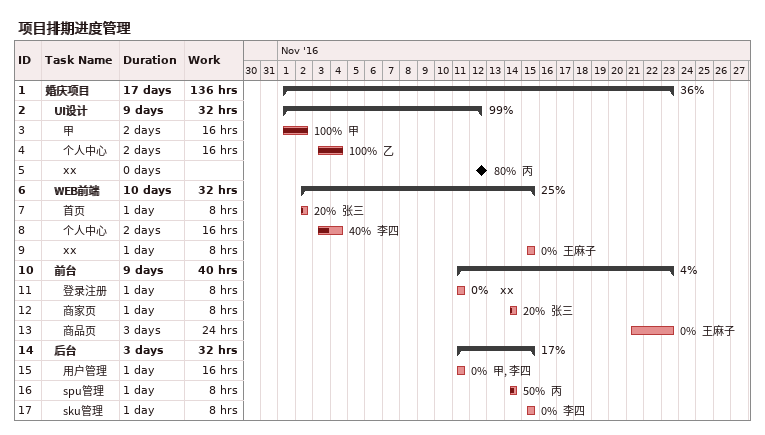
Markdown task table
项目排期进度管理

| ID | Level | Task | Duration | Start | Finish | Resources | % complete | Work (h) |
|---|---|---|---|---|---|---|---|---|
| 1 | 1 | **婚庆项目** | 17d | 2016-11-01 | 2016-11-23 |  | 36 | 136 |
| 2 | 2 | **UI设计** | 9d | 2016-11-01 | 2016-11-12 |  | 99 | 32 |
| 3 | 3 | 甲 | 2d | 2016-11-01 | 2016-11-02 | 甲 | 100 | 16 |
| 4 | 3 | 个人中心 | 2d | 2016-11-03 | 2016-11-04 | 乙 | 100 | 16 |
| 5 | 3 | xx | 0d | 2016-11-12 | 2016-11-12 | 丙 | 80 |  |
| 6 | 2 | **WEB前端** | 10d | 2016-11-02 | 2016-11-15 |  | 25 | 32 |
| 7 | 3 | 首页 | 1d | 2016-11-02 | 2016-11-02 | 张三 | 20 | 8 |
| 8 | 3 | 个人中心 | 2d | 2016-11-03 | 2016-11-04 | 李四 | 40 | 16 |
| 9 | 3 | xx | 1d | 2016-11-15 | 2016-11-15 | 王麻子 | 0 | 8 |
| 10 | 2 | **前台** | 9d | 2016-11-11 | 2016-11-23 |  | 4 | 40 |
| 11 | 3 | 登录注册 | 1d | 2016-11-11 | 2016-11-11 | xx | 0 | 8 |
| 12 | 3 | 商家页 | 1d | 2016-11-14 | 2016-11-14 | 张三 | 20 | 8 |
| 13 | 3 | 商品页 | 3d | 2016-11-21 | 2016-11-23 | 王麻子 | 0 | 24 |
| 14 | 2 | **后台** | 3d | 2016-11-11 | 2016-11-15 |  | 17 | 32 |
| 15 | 3 | 用户管理 | 1d | 2016-11-11 | 2016-11-11 | 甲, 李四 | 0 | 16 |
| 16 | 3 | spu管理 | 1d | 2016-11-14 | 2016-11-14 | 丙 | 50 | 8 |
| 17 | 3 | sku管理 | 1d | 2016-11-15 | 2016-11-15 | 李四 | 0 | 8 |
